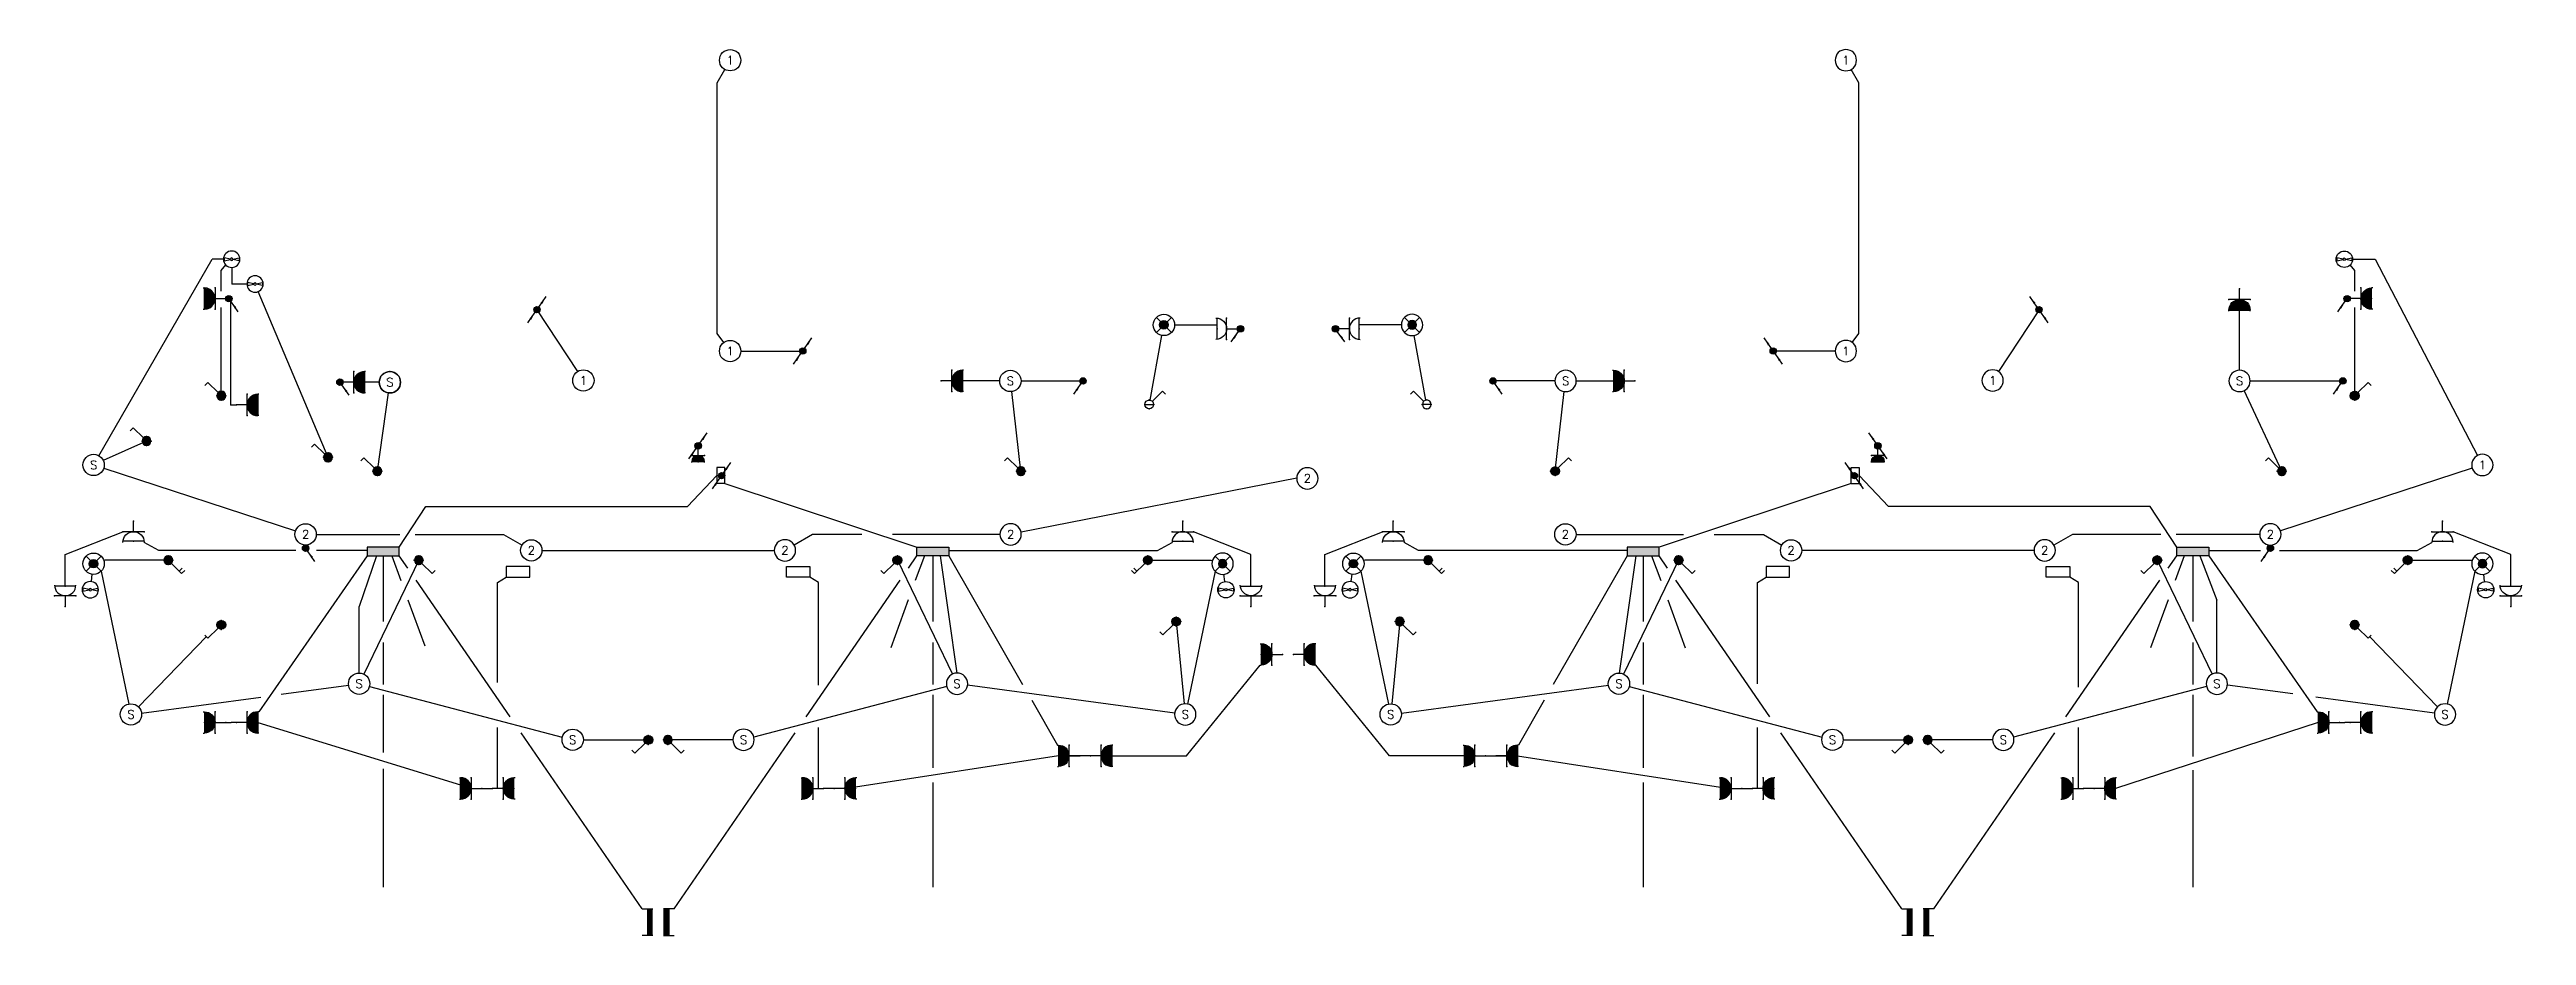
# Model space of a CAD drawing. Extents: x 4487541 to 4533941, y -129867 to -113266.
import ezdxf
from ezdxf.enums import TextEntityAlignment as Align

# ---------------------------------------------------------------- set-up
doc = ezdxf.new("R2010")
doc.units = 0
doc.header["$LTSCALE"] = 1000
doc.header["$MEASUREMENT"] = 0
for name, color, linetype in [('EQUIP-动力', 3, 'Continuous'), ('EQUIP-插座1', 7, 'Continuous'), ('EQUIP-插座2', 3, 'Continuous'), ('EQUIP-照明', 3, 'Continuous'), ('EQUIP-箱柜1', 7, 'Continuous'), ('EQUIP-箱柜2', 7, 'Continuous'), ('WIRE-照明', 7, 'Continuous')]:
    doc.layers.add(name, color=color, linetype=linetype)
doc.layers.get('0').off()
doc.styles.add('_TEL_ATTDEF', font='simplex.shx', dxfattribs={"width": 0.8, "height": 3, "bigfont": 'hztxt.shx'})
doc.styles.add('_TEL_DIM', font='SIMPLEX', dxfattribs={"width": 0.8, "height": 3.5, "bigfont": 'HZTXT'})
doc.styles.add('DIM_FONT', font='SIMPLEX', dxfattribs={"width": 0.7, "bigfont": 'GBCBIG'})
doc.styles.get("Standard").update_dxf_attribs({"font": 'gbenor.shx', "bigfont": 'gbcbig.shx'})

# ---------------------------------------------------------------- blocks, each defined once
blk = doc.blocks.new('$equip$00001838')
blk.add_circle((0, 0), 0.5)
at = {"color": 7, "style": '_TEL_DIM'}
blk.add_attdef('$TEXT$', text='', height=0.4, dxfattribs=at).set_placement((0, 0), align=Align.MIDDLE_CENTER)
at = {"color": 7, "style": '_TEL_DIM', "flags": 1}
blk.add_attdef('A', text='', height=0.00002, dxfattribs=at).set_placement((0, 0), align=Align.MIDDLE_CENTER)
blk = doc.blocks.new('$equip$00001238')
for p, q in [((0.5, 0.95), (-0.5, 0.95)), ((0.5, 0.5), (-0.5, 0.5)), ((0, 0.5), (0, 0))]:
    blk.add_line(p, q)
blk.add_arc((0, 1), 0.5, 180, 0)
for p in [(-0.5, 0.5), (0, 0.95), (0, 0), (0.5, 0.5)]:
    blk.add_point(p)
at = {"flags": 9}
blk.add_attdef('A', (0, 0), '', height=0.00002, dxfattribs=at)
blk = doc.blocks.new('$equip$00001149')
for p, q in [((-0.35, 0.35), (0.35, -0.35)), ((0.35, 0.35), (-0.35, -0.35))]:
    blk.add_line(p, q)
for radius in [0.5, 0.2]:
    blk.add_circle((0, 0), radius)
for points in [[(-0.17, 0.1), (0.17, 0.1), (-0.2, 0), (0.2, 0)], [(-0.17, -0.1), (0.17, -0.1), (-0.2, 0), (0.2, 0)], [(-0.1, 0.17), (0.1, 0.17), (-0.17, 0.1), (0.17, 0.1)], [(0, 0.2), (0, 0.2), (-0.1, 0.17), (0.1, 0.17)], [(-0.1, -0.17), (0.1, -0.17), (-0.17, -0.1), (0.17, -0.1)], [(0, -0.2), (0, -0.2), (-0.1, -0.17), (0.1, -0.17)]]:
    blk.add_solid(points)
at = {"flags": 9}
blk.add_attdef('A', (0, 0), '', height=0.00002, dxfattribs=at)
blk = doc.blocks.new('_LINKPT1')
blk.add_line((0, 0), (0, 0))
blk = doc.blocks.new('M_Z12BAD')
for p, q in [((-0.63, 0.13), (-0.1, 0.02)), ((-0.63, -0.13), (-0.63, 0.13)), ((0.63, 0.13), (0.1, 0.02)), ((0.63, -0.13), (0.63, 0.13)), ((-0.1, -0.02), (-0.63, -0.13)), ((0.1, -0.02), (0.63, -0.13))]:
    blk.add_line(p, q)
for radius in [0.688, 0.104]:
    blk.add_circle((0, 0), radius)
for p in [(-0.69, 0), (0, 0.69), (0.69, 0), (0, -0.69)]:
    blk.add_blockref('_LINKPT1', p)
at = {"style": 'DIM_FONT', "width": 0.8, "flags": 9}
blk.add_attdef('A', (0, 0), '', height=0.0000125, dxfattribs=at)
blk = doc.blocks.new('$equip$00001963')
for p, q in [((0.15, 0.36), (0.62, 0.83)), ((0.51, 0.72), (0.65, 0.58)), ((0.62, 0.83), (0.77, 0.69))]:
    blk.add_line(p, q)
blk.add_circle((0, 0.21), 0.208)
for p in [(-0.21, 0.21), (0, 0.42), (0, 0), (0.21, 0.21)]:
    blk.add_point(p)
for points in [[(-0.18, 0.31), (0.18, 0.31), (-0.21, 0.21), (0.21, 0.21)], [(-0.18, 0.1), (0.18, 0.1), (-0.21, 0.21), (0.21, 0.21)], [(-0.1, 0.39), (0.1, 0.39), (-0.18, 0.31), (0.18, 0.31)], [(-0.1, 0.03), (0.1, 0.03), (-0.18, 0.1), (0.18, 0.1)], [(0, 0.42), (0, 0.42), (-0.1, 0.39), (0.1, 0.39)], [(0, 0), (0, 0), (-0.1, 0.03), (0.1, 0.03)]]:
    blk.add_solid(points)
blk = doc.blocks.new('$equip$00001962')
for p, q in [((0.15, 0.36), (0.63, 0.83)), ((0.63, 0.83), (0.77, 0.69))]:
    blk.add_line(p, q)
blk.add_circle((0, 0.21), 0.208)
for p in [(-0.21, 0.21), (0, 0.42), (0, 0), (0.21, 0.21)]:
    blk.add_point(p)
for points in [[(-0.18, 0.31), (0.18, 0.31), (-0.21, 0.21), (0.21, 0.21)], [(-0.18, 0.1), (0.18, 0.1), (-0.21, 0.21), (0.21, 0.21)], [(-0.1, 0.39), (0.1, 0.39), (-0.18, 0.31), (0.18, 0.31)], [(-0.1, 0.03), (0.1, 0.03), (-0.18, 0.1), (0.18, 0.1)], [(0, 0.42), (0, 0.42), (-0.1, 0.39), (0.1, 0.39)], [(0, 0), (0, 0), (-0.1, 0.03), (0.1, 0.03)]]:
    blk.add_solid(points)
blk = doc.blocks.new('$equip$00001237')
for p, q in [((-0.5, 1.05), (-0.5, 1)), ((-0.5, 1), (0.5, 1)), ((0.5, 0.5), (-0.5, 0.5)), ((0, 0.5), (0, 0)), ((0.5, 1.05), (0.5, 1))]:
    blk.add_line(p, q)
blk.add_arc((0, 1), 0.5, 180, 0)
for p in [(-0.5, 0.5), (0, 1), (0, 0), (0.5, 0.5)]:
    blk.add_point(p)
for points in [[(0.43, 0.75), (-0.43, 0.75), (0.5, 1), (-0.5, 1)], [(0.25, 0.57), (-0.25, 0.57), (0.43, 0.75), (-0.43, 0.75)], [(0, 0.5), (0, 0.5), (0.25, 0.57), (-0.25, 0.57)]]:
    blk.add_solid(points)
at = {"flags": 9}
blk.add_attdef('A', (0, 0), '', height=0.00002, dxfattribs=at)
blk = doc.blocks.new('A$C71E732F8')
at = {"layer": 'WIRE-照明', "color": 3}
for p, q in [((0, 300), (150, 300)), ((0, 0), (0, 300)), ((0, 0), (150, 0)), ((150, 300), (150, 0))]:
    blk.add_line(p, q, dxfattribs=at)
blk = doc.blocks.new('A$C22867956')
at = {"layer": 'WIRE-照明'}
blk.add_hatch(color=4, dxfattribs=at).paths.add_polyline_path([(200, 500), (100, 500), (100, 0), (200, 0)])
at = {"layer": 'EQUIP-箱柜1', "color": 7}
for p, q in [((0, 500), (200, 500)), ((200, 0), (0, 0))]:
    blk.add_line(p, q, dxfattribs=at)
at = {"layer": 'WIRE-照明', "color": 4}
blk.add_line((100, 500), (100, 0), dxfattribs=at)
blk = doc.blocks.new('$equip$00001209')
for p, q in [((-0.21, 0.21), (0.21, 0.21)), ((0.15, 0.36), (0.62, 0.83)), ((0.62, 0.83), (0.77, 0.69))]:
    blk.add_line(p, q)
blk.add_circle((0, 0.21), 0.208)
at = {"layer": 'EQUIP-照明'}
for p in [(-0.21, 0.21), (0, 0.42), (0, 0), (0.21, 0.21)]:
    blk.add_point(p, dxfattribs=at)
at = {"layer": 'EQUIP-照明', "flags": 9}
blk.add_attdef('A', (0, 0), '', height=0.00002, dxfattribs=at)
blk = doc.blocks.new('$equip$00002837')
blk.add_lwpolyline([(0.5, 0, 1), (-0.5, 0, 1), (0.5, 0, -0.854586)], format="xyb")
blk.add_circle((0, 0), 0.5)
for p in [(-0.5, 0), (0, 0.5), (0.5, 0), (0, -0.5)]:
    blk.add_point(p)
at = {"color": 7, "style": '_TEL_DIM'}
blk.add_attdef('$TEXT$', text='', height=0.4, dxfattribs=at).set_placement((0, 0), align=Align.MIDDLE_CENTER)
at = {"color": 7, "style": '_TEL_DIM', "flags": 1}
for tag in ['A', 'REMARK']:
    blk.add_attdef(tag, text='', height=0.00002, dxfattribs=at).set_placement((0, 0), align=Align.MIDDLE_CENTER)
blk = doc.blocks.new('$TCHSYS$DOOR2D')
for p, q in [((0.45, 0.975), (0.5, 0.975)), ((0.45, 0), (0.45, 0.975)), ((0.5, 0), (0.5, 0.975)), ((0.5, 0), (0.45, 0))]:
    blk.add_line(p, q)
at = {"lineweight": 13}
blk.add_arc((0.475, 0), 0.975, 91.4693, 180, dxfattribs=at)
blk = doc.blocks.new('$TCHSYS$WIN2D')
for p, q in [((-0.5, 0.5), (0.5, 0.5)), ((0.5, 0.167), (-0.5, 0.167)), ((0.5, -0.167), (-0.5, -0.167)), ((-0.5, -0.5), (0.5, -0.5))]:
    blk.add_line(p, q)
blk = doc.blocks.new('$WINLIB2D$00000039')
at = {"color": 0}
for points in [[(-0.5, 0.5), (-0.5, -0.5)], [(0.5, 0.5), (-0.5, 0.5)], [(-0.5, 0.167), (0.5, 0.167)], [(-0.452, -0.167), (-0.5, 0.084)], [(-0.384, -0.167), (-0.448, 0.167)], [(-0.316, -0.167), (-0.38, 0.167)], [(-0.248, -0.167), (-0.312, 0.167)], [(-0.18, -0.167), (-0.244, 0.167)], [(-0.112, -0.167), (-0.176, 0.167)], [(-0.044, -0.167), (-0.108, 0.167)], [(0.024, -0.167), (-0.04, 0.167)], [(0.092, -0.167), (0.028, 0.167)], [(0.16, -0.167), (0.096, 0.167)], [(0.228, -0.167), (0.164, 0.167)], [(0.296, -0.167), (0.232, 0.167)], [(0.364, -0.167), (0.3, 0.167)], [(0.432, -0.167), (0.368, 0.167)], [(0.5, -0.167), (0.436, 0.167)], [(0.5, -0.5), (0.5, 0.5)], [(-0.5, -0.167), (0.5, -0.167)], [(0.5, -0.5), (-0.5, -0.5)]]:
    blk.add_lwpolyline(points, dxfattribs=at)
blk = doc.blocks.new('$DorLib2D$00000114')
at = {"color": 0}
blk.add_line((0.5, 0), (-0.207, 0.707), dxfattribs=at)
blk.add_arc((0.5, 0), 1, 135, 180, dxfattribs=at)
blk = doc.blocks.new('$DorLib2D$00000001')
for p, q in [((0.45, 0.975), (0.5, 0.975)), ((0.45, 0), (0.45, 0.975)), ((0.5, 0), (0.5, 0.975)), ((0.5, 0), (0.45, 0))]:
    blk.add_line(p, q)
at = {"lineweight": 13}
blk.add_arc((0.475, 0), 0.975, 91.4693, 180, dxfattribs=at)
blk = doc.blocks.new('$DORLIB2D$00000127')
at = {"color": 0}
for points in [[(-0.533, 0.795), (-0.533, 0.69)], [(-0.033, 0.795), (-0.533, 0.795)], [(-0.033, 0.69), (-0.533, 0.69)], [(0.5, 0.5), (-0.5, 0.5)], [(-0.033, 0.795), (-0.033, 0.69)], [(0.533, 0.795), (0.033, 0.795)], [(0.033, 0.795), (0.033, 0.69)], [(0.533, 0.69), (0.033, 0.69)], [(0.533, 0.795), (0.533, 0.69)]]:
    blk.add_lwpolyline(points, dxfattribs=at)
blk = doc.blocks.new('$DorLib2D$00000002')
for p, q in [((-0.5, 0), (-0.5, 0.4875)), ((-0.475, 0.4875), (-0.5, 0.4875)), ((-0.475, 0), (-0.475, 0.4875)), ((0.475, 0), (0.475, 0.4875)), ((0.475, 0.4875), (0.5, 0.4875)), ((0.5, 0), (0.5, 0.4875)), ((-0.5, 0), (-0.475, 0)), ((0.5, 0), (0.475, 0))]:
    blk.add_line(p, q)
at = {"lineweight": 13}
for centre, start, end in [((-0.4875, 0), 0, 88.53072), ((0.4875, 0), 91.46928, 180)]:
    blk.add_arc(centre, 0.4875, start, end, dxfattribs=at)

msp = doc.modelspace()

# ---------------------------------------------------------------- hatches: boundary and pattern name
at = {"layer": 'EQUIP-箱柜1'}
for points in [[(4494093, -122751), (4494093, -122591), (4493493, -122591), (4493493, -122751)], [(4503789, -122751), (4503789, -122591), (4504389, -122591), (4504389, -122751)], [(4517693, -122751), (4517693, -122591), (4517093, -122591), (4517093, -122751)], [(4527389, -122751), (4527389, -122591), (4527989, -122591), (4527989, -122751)]]:
    msp.add_hatch(color=7, dxfattribs=at).paths.add_polyline_path(points)
at = {"layer": 'EQUIP-箱柜2'}
h = msp.add_hatch(color=0, dxfattribs=at)
edge = h.paths.add_edge_path()
edge.add_arc((4490901, -117934), 60, 0, 360)
h = msp.add_hatch(color=0, dxfattribs=at)
edge = h.paths.add_edge_path()
edge.add_arc((4496672, -118141), 60, 0, 360)
h = msp.add_hatch(color=0, dxfattribs=at)
edge = h.paths.add_edge_path()
edge.add_arc((4524810, -118141), 60, 0, 360)
h = msp.add_hatch(color=0, dxfattribs=at)
edge = h.paths.add_edge_path()
edge.add_arc((4530581, -117934), 60, 0, 360)
h = msp.add_hatch(color=0, dxfattribs=at)
edge = h.paths.add_edge_path()
edge.add_arc((4509851, -118499), 60, 0, 360)
h = msp.add_hatch(color=0, dxfattribs=at)
edge = h.paths.add_edge_path()
edge.add_arc((4511631, -118499), 60, 0, 360)
h = msp.add_hatch(color=0, dxfattribs=at)
edge = h.paths.add_edge_path()
edge.add_arc((4501651, -118916), 60, 0, 360)
h = msp.add_hatch(color=0, dxfattribs=at)
edge = h.paths.add_edge_path()
edge.add_arc((4519831, -118916), 60, 0, 360)
h = msp.add_hatch(color=0, dxfattribs=at)
edge = h.paths.add_edge_path()
edge.add_arc((4492981, -119500), 60, 0, 360)
h = msp.add_hatch(color=0, dxfattribs=at)
edge = h.paths.add_edge_path()
edge.add_arc((4506901, -119476), 60, 0, 360)
h = msp.add_hatch(color=0, dxfattribs=at)
edge = h.paths.add_edge_path()
edge.add_arc((4514581, -119476), 60, 0, 360)
h = msp.add_hatch(color=0, dxfattribs=at)
edge = h.paths.add_edge_path()
edge.add_arc((4530501, -119476), 60, 0, 360)
h = msp.add_hatch(color=0, dxfattribs=at)
edge = h.paths.add_edge_path()
edge.add_arc((4499691, -120691), 60, 0, 360)
h = msp.add_hatch(color=0, dxfattribs=at)
edge = h.paths.add_edge_path()
edge.add_arc((4521791, -120691), 60, 0, 360)
h = msp.add_hatch(color=0, dxfattribs=at)
edge = h.paths.add_edge_path()
edge.add_arc((4500131, -121251), 60, 0, 360)
h = msp.add_hatch(color=0, dxfattribs=at)
edge = h.paths.add_edge_path()
edge.add_arc((4521351, -121251), 60, 0, 360)
h = msp.add_hatch(color=0, dxfattribs=at)
edge = h.paths.add_edge_path()
edge.add_arc((4492338, -122611), 60, 0, 360)
h = msp.add_hatch(color=0, dxfattribs=at)
edge = h.paths.add_edge_path()
edge.add_arc((4529144, -122611), 60, 0, 360)

# ---------------------------------------------------------------- linework, layer by layer
at = {"layer": 'EQUIP-插座1', "color": 3}
for p, q in [((4496098, -122951), (4496098, -123151)), ((4496538, -122951), (4496098, -122951)), ((4496538, -123151), (4496538, -122951)), ((4501344, -123151), (4501344, -122951)), ((4501344, -122951), (4501784, -122951)), ((4501784, -122951), (4501784, -123151)), ((4519698, -122951), (4519698, -123151)), ((4520138, -122951), (4519698, -122951)), ((4520138, -123151), (4520138, -122951)), ((4524944, -123151), (4524944, -122951)), ((4524944, -122951), (4525384, -122951)), ((4525384, -122951), (4525384, -123151)), ((4496098, -123151), (4496538, -123151)), ((4501784, -123151), (4501344, -123151)), ((4519698, -123151), (4520138, -123151)), ((4525384, -123151), (4524944, -123151))]:
    msp.add_line(p, q, dxfattribs=at)
at = {"layer": 'EQUIP-箱柜1', "color": 7}
for p, q in [((4493493, -122591), (4493493, -122751)), ((4494093, -122591), (4493493, -122591)), ((4493493, -122751), (4494093, -122751)), ((4494093, -122751), (4494093, -122591)), ((4503789, -122751), (4503789, -122591)), ((4503789, -122591), (4504389, -122591)), ((4504389, -122751), (4503789, -122751)), ((4504389, -122591), (4504389, -122751)), ((4517093, -122591), (4517093, -122751)), ((4517693, -122591), (4517093, -122591)), ((4517093, -122751), (4517693, -122751)), ((4517693, -122751), (4517693, -122591)), ((4527389, -122751), (4527389, -122591)), ((4527389, -122591), (4527989, -122591)), ((4527989, -122751), (4527389, -122751)), ((4527989, -122591), (4527989, -122751))]:
    msp.add_line(p, q, dxfattribs=at)
at = {"layer": 'EQUIP-箱柜2', "color": 0}
for p, q in [((4491073, -118179), (4490935, -117983)), ((4496500, -118387), (4496638, -118190)), ((4496707, -118092), (4496844, -117896)), ((4524775, -118092), (4524637, -117896)), ((4524982, -118387), (4524844, -118190)), ((4530409, -118179), (4530546, -117983)), ((4501685, -118867), (4501823, -118671)), ((4509679, -118744), (4509816, -118548)), ((4511803, -118744), (4511665, -118548)), ((4519796, -118867), (4519659, -118671)), ((4501479, -119162), (4501616, -118965)), ((4520003, -119162), (4519865, -118965)), ((4493153, -119745), (4493015, -119549)), ((4506729, -119722), (4506866, -119525)), ((4514753, -119722), (4514615, -119525)), ((4530329, -119722), (4530466, -119525)), ((4499725, -120642), (4499863, -120446)), ((4521757, -120642), (4521619, -120446)), ((4499518, -120937), (4499656, -120740)), ((4500165, -121202), (4500303, -121006)), ((4521316, -121202), (4521179, -121006)), ((4521964, -120937), (4521826, -120740)), ((4499959, -121497), (4500096, -121300)), ((4521523, -121497), (4521385, -121300)), ((4492510, -122857), (4492372, -122660)), ((4528972, -122857), (4529110, -122660))]:
    msp.add_line(p, q, dxfattribs=at)
for points in [[(4490935, -117983, 0, 40, 0), (4491024, -118109, 40, 40, 0)], [(4496638, -118190, 0, 40, 0), (4496549, -118317, 40, 40, 0)], [(4496844, -117896, 0, 40, 0), (4496756, -118022, 40, 40, 0)], [(4524637, -117896, 0, 40, 0), (4524726, -118022, 40, 40, 0)], [(4524844, -118190, 0, 40, 0), (4524933, -118317, 40, 40, 0)], [(4530546, -117983, 0, 40, 0), (4530458, -118109, 40, 40, 0)], [(4501823, -118671, 0, 40, 0), (4501734, -118797, 40, 40, 0)], [(4509816, -118548, 0, 40, 0), (4509728, -118675, 40, 40, 0)], [(4511665, -118548, 0, 40, 0), (4511754, -118675, 40, 40, 0)], [(4519659, -118671, 0, 40, 0), (4519747, -118797, 40, 40, 0)], [(4501616, -118965, 0, 40, 0), (4501528, -119092, 40, 40, 0)], [(4519865, -118965, 0, 40, 0), (4519954, -119092, 40, 40, 0)], [(4493015, -119549, 0, 40, 0), (4493104, -119675, 40, 40, 0)], [(4506866, -119525, 0, 40, 0), (4506778, -119652, 40, 40, 0)], [(4514615, -119525, 0, 40, 0), (4514704, -119652, 40, 40, 0)], [(4530466, -119525, 0, 40, 0), (4530378, -119652, 40, 40, 0)], [(4499863, -120446, 0, 40, 0), (4499774, -120572, 40, 40, 0)], [(4521619, -120446, 0, 40, 0), (4521708, -120572, 40, 40, 0)], [(4499656, -120740, 0, 40, 0), (4499567, -120867, 40, 40, 0)], [(4500303, -121006, 0, 40, 0), (4500214, -121132, 40, 40, 0)], [(4521179, -121006, 0, 40, 0), (4521267, -121132, 40, 40, 0)], [(4521826, -120740, 0, 40, 0), (4521915, -120867, 40, 40, 0)], [(4500096, -121300, 0, 40, 0), (4500008, -121427, 40, 40, 0)], [(4521385, -121300, 0, 40, 0), (4521474, -121427, 40, 40, 0)], [(4492372, -122660, 0, 40, 0), (4492461, -122787, 40, 40, 0)], [(4529110, -122660, 0, 40, 0), (4529021, -122787, 40, 40, 0)]]:
    msp.add_lwpolyline(points, format="xyseb", dxfattribs=at)
for centre in [(4490901, -117934), (4496672, -118141), (4524810, -118141), (4530581, -117934), (4509851, -118499), (4511631, -118499), (4501651, -118916), (4519831, -118916), (4492981, -119500), (4506901, -119476), (4514581, -119476), (4530501, -119476), (4499691, -120691), (4521791, -120691), (4500131, -121251), (4521351, -121251), (4492338, -122611), (4529144, -122611)]:
    msp.add_circle(centre, 60, dxfattribs=at)
at = {"layer": 'WIRE-照明', "color": 4}
for p, q in [((4500049, -113888), (4500191, -113640)), ((4521433, -113888), (4521291, -113640)), ((4500049, -118590), (4500049, -113888)), ((4521433, -118590), (4521433, -113888)), ((4488466, -120878), (4490588, -117196)), ((4490799, -117196), (4490588, -117196)), ((4490758, -117404), (4490841, -117302)), ((4490953, -117350), (4490953, -117660)), ((4530724, -117404), (4530641, -117302)), ((4530683, -117196), (4531106, -117196)), ((4531106, -117196), (4533023, -120874)), ((4490758, -117793), (4490758, -117404)), ((4491237, -117660), (4490953, -117660)), ((4492758, -120908), (4491450, -117802)), ((4530724, -117793), (4530724, -117404)), ((4490758, -119713), (4490758, -118098)), ((4490931, -117944), (4490931, -119929)), ((4496672, -118141), (4497431, -119301)), ((4524810, -118141), (4524050, -119301)), ((4528566, -119276), (4528566, -118151)), ((4530724, -119713), (4530724, -118098)), ((4500172, -118756), (4500049, -118590)), ((4508156, -119836), (4508380, -118623)), ((4508616, -118426), (4509411, -118426)), ((4512866, -118426), (4512071, -118426)), ((4513326, -119836), (4513102, -118623)), ((4521310, -118756), (4521433, -118590)), ((4500491, -118916), (4501591, -118916)), ((4520991, -118916), (4519891, -118916)), ((4493716, -119501), (4493441, -119501)), ((4493683, -121168), (4493888, -119699)), ((4505341, -119476), (4504641, -119476)), ((4505737, -121168), (4505565, -119675)), ((4505741, -119476), (4506841, -119476)), ((4515741, -119476), (4514641, -119476)), ((4515745, -121168), (4515917, -119675)), ((4516141, -119476), (4516841, -119476)), ((4529358, -121168), (4528651, -119657)), ((4528766, -119476), (4530441, -119476)), ((4491041, -119929), (4490931, -119929)), ((4489358, -120603), (4488548, -120969)), ((4488556, -121113), (4492149, -122286)), ((4499489, -121829), (4500041, -121251)), ((4500191, -121401), (4503789, -122591)), ((4510905, -121301), (4505740, -122310)), ((4521291, -121401), (4517693, -122591)), ((4521993, -121829), (4521441, -121251)), ((4532926, -121113), (4529333, -122286)), ((4494093, -122591), (4494589, -121829)), ((4494589, -121829), (4499489, -121829)), ((4526893, -121829), (4521993, -121829)), ((4527389, -122591), (4526893, -121829)), ((4487834, -122726), (4488914, -122301)), ((4492538, -122351), (4494106, -122351)), ((4494390, -122351), (4496047, -122351)), ((4496047, -122351), (4496393, -122551)), ((4501832, -122351), (4501489, -122551)), ((4502758, -122351), (4501832, -122351)), ((4505344, -122351), (4503329, -122351)), ((4510047, -122726), (4508968, -122301)), ((4511434, -122726), (4512514, -122301)), ((4516138, -122351), (4518152, -122351)), ((4518723, -122351), (4519650, -122351)), ((4519650, -122351), (4519993, -122551)), ((4525435, -122351), (4525089, -122551)), ((4527092, -122351), (4525435, -122351)), ((4528944, -122351), (4527376, -122351)), ((4533647, -122726), (4532568, -122301)), ((4487834, -123321), (4487834, -122726)), ((4488580, -122835), (4488557, -122842)), ((4489766, -122835), (4488580, -122835)), ((4489586, -122655), (4489314, -122501)), ((4492153, -122655), (4489586, -122655)), ((4493493, -122751), (4491461, -125676)), ((4493493, -122655), (4492545, -122655)), ((4493663, -122751), (4493341, -123702)), ((4494458, -122835), (4493428, -124971)), ((4493793, -122751), (4493793, -123981)), ((4493952, -122751), (4494123, -123217)), ((4494253, -122984), (4494093, -122751)), ((4496766, -122651), (4501116, -122651)), ((4503424, -122835), (4504454, -124971)), ((4503629, -122984), (4503789, -122751)), ((4503930, -122751), (4503759, -123217)), ((4504089, -122751), (4504089, -123981)), ((4504228, -122751), (4504540, -124951)), ((4504389, -122655), (4508296, -122655)), ((4504389, -122751), (4505770, -125165)), ((4508116, -122835), (4509302, -122835)), ((4508296, -122655), (4508568, -122501)), ((4509302, -122835), (4509325, -122842)), ((4510047, -123321), (4510047, -122726)), ((4511434, -123321), (4511434, -122726)), ((4512180, -122835), (4512157, -122842)), ((4513366, -122835), (4512180, -122835)), ((4513186, -122655), (4512914, -122501)), ((4517093, -122655), (4513186, -122655)), ((4517093, -122751), (4515711, -125165)), ((4517254, -122751), (4516942, -124951)), ((4518058, -122835), (4517028, -124971)), ((4517393, -122751), (4517393, -123981)), ((4517552, -122751), (4517723, -123217)), ((4517853, -122984), (4517693, -122751)), ((4524716, -122651), (4520366, -122651)), ((4527024, -122835), (4528054, -124971)), ((4527229, -122984), (4527389, -122751)), ((4527530, -122751), (4527359, -123217)), ((4527689, -122751), (4527689, -123981)), ((4527821, -122751), (4528141, -123587)), ((4527989, -122655), (4528961, -122655)), ((4527989, -122751), (4530021, -125676)), ((4529313, -122655), (4531896, -122655)), ((4531716, -122835), (4532902, -122835)), ((4531896, -122655), (4532168, -122501)), ((4532902, -122835), (4532925, -122842)), ((4533647, -123321), (4533647, -122726)), ((4488325, -123236), (4488342, -123100)), ((4488507, -123043), (4489025, -125530)), ((4496167, -125769), (4494409, -123211)), ((4495934, -123256), (4496098, -123151)), ((4495934, -125127), (4495934, -123256)), ((4501714, -125769), (4503473, -123211)), ((4501948, -123256), (4501784, -123151)), ((4501948, -125175), (4501948, -123256)), ((4509375, -123043), (4508857, -125530)), ((4509556, -123236), (4509540, -123100)), ((4511925, -123236), (4511942, -123100)), ((4512107, -123043), (4512625, -125530)), ((4519767, -125769), (4518009, -123211)), ((4519534, -123256), (4519698, -123151)), ((4519534, -125151), (4519534, -123256)), ((4525314, -125769), (4527073, -123211)), ((4525548, -123256), (4525384, -123151)), ((4525548, -125217), (4525548, -123256)), ((4532975, -123043), (4532457, -125530)), ((4533156, -123236), (4533140, -123100)), ((4493341, -124951), (4493341, -123702)), ((4494255, -123577), (4494571, -124438)), ((4503627, -123577), (4503298, -124476)), ((4517855, -123577), (4518184, -124476)), ((4527227, -123577), (4526898, -124476)), ((4528141, -124951), (4528141, -123587)), ((4490479, -124268), (4489205, -125583)), ((4508647, -123985), (4508797, -125527)), ((4512835, -123985), (4512685, -125527)), ((4531003, -124268), (4532277, -125583)), ((4493793, -124375), (4493793, -125166)), ((4504089, -124375), (4504089, -125166)), ((4508842, -126501), (4510221, -124801)), ((4512640, -126501), (4511261, -124801)), ((4517393, -124375), (4517393, -125166)), ((4527689, -124375), (4527689, -125166)), ((4491877, -125348), (4493143, -125178)), ((4493534, -125202), (4497147, -126150)), ((4504347, -125202), (4500734, -126150)), ((4508618, -125700), (4504739, -125178)), ((4512864, -125700), (4516743, -125178)), ((4517134, -125202), (4520747, -126150)), ((4527947, -125202), (4524334, -126150)), ((4529562, -125342), (4528339, -125178)), ((4489264, -125700), (4491501, -125399)), ((4493793, -125357), (4493793, -125823)), ((4504089, -125357), (4504089, -125823)), ((4505940, -125461), (4506421, -126301)), ((4515542, -125461), (4515061, -126301)), ((4517393, -125357), (4517393, -125823)), ((4527689, -125357), (4527689, -125823)), ((4532218, -125700), (4529998, -125401)), ((4490841, -125876), (4490941, -125876)), ((4491041, -125876), (4490941, -125876)), ((4491441, -125876), (4495241, -127042)), ((4493793, -125823), (4493793, -126438)), ((4495934, -127111), (4495934, -125971)), ((4498641, -129367), (4496376, -126072)), ((4497541, -126201), (4498841, -126201)), ((4500341, -126201), (4499041, -126201)), ((4499241, -129367), (4501506, -126072)), ((4501948, -127111), (4501948, -125971)), ((4504089, -125823), (4504089, -126727)), ((4517393, -125823), (4517393, -126727)), ((4519534, -127111), (4519534, -125971)), ((4522241, -129367), (4519976, -126072)), ((4521141, -126201), (4522441, -126201)), ((4523941, -126201), (4522641, -126201)), ((4522841, -129367), (4525106, -126072)), ((4525548, -127111), (4525548, -125971)), ((4530041, -125876), (4526241, -127111)), ((4527689, -125823), (4527689, -126514)), ((4530441, -125876), (4530541, -125876)), ((4530641, -125876), (4530541, -125876)), ((4506441, -126501), (4502641, -127086)), ((4507041, -126501), (4506641, -126501)), ((4507441, -126501), (4508842, -126501)), ((4514041, -126501), (4512640, -126501)), ((4514441, -126501), (4514841, -126501)), ((4515041, -126501), (4518841, -127086)), ((4493793, -126745), (4493793, -128962)), ((4495641, -127111), (4495841, -127111)), ((4502241, -127111), (4502041, -127111)), ((4504089, -127000), (4504089, -128962)), ((4517393, -127000), (4517393, -128962)), ((4519241, -127111), (4519441, -127111)), ((4525841, -127111), (4525641, -127111)), ((4527689, -126767), (4527689, -128962))]:
    msp.add_line(p, q, dxfattribs=at)

# ---------------------------------------------------------------- block references
at = {"color": 7, "zscale": 200}
for name, p, xscale, yscale in [('$TCHSYS$WIN2D', (4502791, -116701), 900.0016447499947, 200), ('$DORLIB2D$00000127', (4497778, -118101), 1100, 200), ('$TCHSYS$DOOR2D', (4495091, -122651), 900, -900), ('$TCHSYS$DOOR2D', (4502791, -122651), -900, -900)]:
    msp.add_blockref(name, p, dxfattribs=dict(at, xscale=xscale, yscale=yscale))
at = {"color": 7}
for name, p, xscale, yscale, zscale, rotation in [('$TCHSYS$WIN2D', (4518691, -116701), 900.0016447499947, -200, 200, 180), ('$DORLIB2D$00000127', (4523703, -118101), 1100, -200, 200, 180), ('$DorLib2D$00000001', (4498891, -119101), 1100, 1100, 200, 269.9999999999353), ('$DorLib2D$00000001', (4522591, -119101), 1100, -1100, 200, 270.0000000000324), ('$WINLIB2D$00000039', (4500981, -119701), -820, 100, 100, 179.9999999998641), ('$WINLIB2D$00000039', (4520501, -119701), -820, -100, 100, 1.358436763384066e-10), ('$DorLib2D$00000002', (4490241, -120101), 1200, -1200, 200, 359.9999999998261), ('$WINLIB2D$00000039', (4498891, -120151), -620, 200, 200, 269.9999999999407), ('$TCHSYS$DOOR2D', (4507541, -120101), 800, 800, 200, 180.0000000001739), ('$TCHSYS$DOOR2D', (4513941, -120101), 800, -800, 200, 359.9999999998261), ('$WINLIB2D$00000039', (4522591, -120151), -620, -200, 200, 270.0000000000593), ('$DorLib2D$00000002', (4531241, -120101), 1200, 1200, 200, 180.0000000001739), ('$DorLib2D$00000001', (4494291, -121301), 800, 800, 100, 359.9999999269913), ('$DorLib2D$00000001', (4498191, -121251), 1100, 1100, 200, 2.596227830022409e-07), ('$DorLib2D$00000001', (4506341, -121301), -800, -800, 100, 179.9999998146187), ('$DorLib2D$00000001', (4515141, -121301), -800, 800, 100, 1.853813201766156e-07), ('$DorLib2D$00000001', (4523291, -121251), 1100, -1100, 200, 179.9999997403772), ('$DorLib2D$00000001', (4529941, -121301), -800, -800, 100, 180.0000000730057), ('$TCHSYS$DOOR2D', (4489541, -121251), 900, -900, 200, 269.9999999992417), ('$DorLib2D$00000001', (4508341, -121251), 1100, 1100, 200, 270.0000000005336), ('$DorLib2D$00000001', (4531941, -121251), 1100, 1100, 200, 270.0000000007302), ('$DorLib2D$00000002', (4492141, -121251), 1200, -1200, 200, 359.9999999269904), ('$TCHSYS$WIN2D', (4495491, -121301), 1200, -100, 100, 359.9999999269909), ('$DorLib2D$00000114', (4499591, -121501), 800, -800, 100, 9.433436493275804e-10), ('$DorLib2D$00000001', (4503541, -121251), -800, 800, 200, 179.9999998146172), ('$DorLib2D$00000001', (4517941, -121251), -800, -800, 200, 1.853827849978516e-07), ('$DorLib2D$00000114', (4521891, -121501), 800, 800, 100, 179.9999999990567), ('$TCHSYS$WIN2D', (4525991, -121301), 1200, 100, 100, 180.0000000730019), ('$TCHSYS$DOOR2D', (4489491, -123201), 800, -800, 100, 269.9999999992112), ('$TCHSYS$DOOR2D', (4508391, -123201), 800, 800, 100, 270.0000000007888), ('$TCHSYS$DOOR2D', (4513091, -123201), 800, -800, 100, 269.9999999992112), ('$TCHSYS$DOOR2D', (4518691, -122651), -900, 900, 200, 180), ('$TCHSYS$DOOR2D', (4526391, -122651), 900, 900, 200, 180), ('$TCHSYS$DOOR2D', (4531991, -123201), 800, 800, 100, 270.0000000007888), ('$TCHSYS$WIN2D', (4492916, -127716), -2449.984826039261, 330, 330, 8.981904925499342e-11), ('$TCHSYS$WIN2D', (4504966, -127716), -2449.984826057713, -330, 330, 180.0000000000155), ('$TCHSYS$WIN2D', (4516516, -127716), -2449.984826057713, 330, 330, 359.9999999999844), ('$TCHSYS$WIN2D', (4520666, -127716), -2050, 330, 330, 359.9999999999844), ('$TCHSYS$WIN2D', (4524416, -127716), -2050, -330, 330, 179.9999999999102), ('$TCHSYS$WIN2D', (4528566, -127716), -2449.984826039261, -330, 330, 179.9999999999102), ('$TCHSYS$WIN2D', (4488791, -128116), -2500, 330, 330, 359.9999999996754), ('$TCHSYS$DOOR2D', (4494591, -127716), -900, -900, 330, 8.981904925499342e-11), ('$TCHSYS$DOOR2D', (4503291, -127716), -900, 900, 330, 180.0000000000155), ('$TCHSYS$DOOR2D', (4518191, -127716), -900, -900, 330, 359.9999999999844), ('$TCHSYS$DOOR2D', (4526891, -127716), -900, 900, 330, 179.9999999999102), ('$TCHSYS$WIN2D', (4532691, -128116), -2500, -330, 330, 180.0000000003246)]:
    msp.add_blockref(name, p, dxfattribs=dict(at, xscale=xscale, yscale=yscale, zscale=zscale, rotation=rotation))
at = {"layer": 'EQUIP-动力', "color": 4}
for name, p, xscale, yscale, zscale, rotation in [('$equip$00001237', (4490841, -117934), 400, 400, 400, 89.99999999999997), ('$equip$00001237', (4528566, -117751), -400, 400, 400, 180), ('$equip$00001237', (4530641, -117934), -400, 400, 400, 270.0000000000001), ('$equip$00001238', (4509791, -118499), -400, 400, 400, 90), ('$equip$00001238', (4511691, -118499), 400, 400, 400, 270), ('$equip$00001237', (4493041, -119501), 400, 400, 400, 270), ('$equip$00001237', (4504241, -119476), 400, 400, 400, 270), ('$equip$00001237', (4517241, -119476), -400, 400, 400, 90), ('$equip$00001237', (4491041, -119926), 400, 400, 400, 270), ('$equip$00001237', (4499691, -120751), 240, 240, 240, 180), ('$equip$00001237', (4521791, -120751), -240, 240, 240, 180), ('$equip$00001238', (4489114, -122101), -400, 400, 400, 180), ('$equip$00001238', (4508768, -122101), 400, 400, 400, 180), ('$equip$00001238', (4512714, -122101), -400, 400, 400, 180), ('$equip$00001238', (4532368, -122101), 400, 400, 400, 180), ('$equip$00001237', (4510641, -124601), -400, 400, 400, 90), ('$equip$00001237', (4510841, -124601), 400, 400, 400, 270), ('$equip$00001237', (4490841, -125876), -400, 400, 400, 90), ('$equip$00001237', (4491041, -125876), 400, 400, 400, 270), ('$equip$00001237', (4530441, -125876), -400, 400, 400, 90), ('$equip$00001237', (4530641, -125876), 400, 400, 400, 270), ('$equip$00001237', (4506841, -126501), -400, 400, 400, 90), ('$equip$00001237', (4507041, -126501), 400, 400, 400, 270), ('$equip$00001237', (4514441, -126501), -400, 400, 400, 90), ('$equip$00001237', (4514641, -126501), 400, 400, 400, 270), ('$equip$00001237', (4495641, -127111), 400, 400, 400, 90.00000000000001), ('$equip$00001237', (4495841, -127111), -400, 400, 400, 270), ('$equip$00001237', (4502041, -127111), 400, 400, 400, 90.00000000000001), ('$equip$00001237', (4502241, -127111), -400, 400, 400, 270), ('$equip$00001237', (4519241, -127111), 400, 400, 400, 90.00000000000001), ('$equip$00001237', (4519441, -127111), -400, 400, 400, 270), ('$equip$00001237', (4525641, -127111), 400, 400, 400, 90.00000000000001), ('$equip$00001237', (4525841, -127111), -400, 400, 400, 270)]:
    msp.add_blockref(name, p, dxfattribs=dict(at, xscale=xscale, yscale=yscale, zscale=zscale, rotation=rotation))
at = {"layer": 'EQUIP-动力', "color": 4, "yscale": 400, "zscale": 400}
for p, xscale in [((4487834, -123701), 400), ((4510047, -123701), -400), ((4511434, -123701), 400), ((4533647, -123701), -400)]:
    msp.add_blockref('$equip$00001238', p, dxfattribs=dict(at, xscale=xscale))
at = {"layer": 'EQUIP-插座2', "color": 4, "yscale": 224, "zscale": 224, "rotation": 180}
for p, xscale in [((4490953, -117196), -224), ((4530529, -117196), 224), ((4491391, -117660), -224), ((4488304, -123389), -224), ((4509578, -123389), 224), ((4511904, -123389), -224), ((4533178, -123389), 224)]:
    msp.add_blockref('M_Z12BAD', p, dxfattribs=dict(at, xscale=xscale))
at = {"layer": 'EQUIP-照明', "color": 4}
ref = msp.add_blockref('$equip$00001838', (4500291, -113466), dxfattribs=dict(at, xscale=400, yscale=400, zscale=400))
ref.add_attrib('$TEXT$', '1', dxfattribs={"layer": '0', "color": 7, "height": 160, "style": '_TEL_ATTDEF'}).set_placement((4500291, -113466), align=Align.MIDDLE_CENTER)
ref = msp.add_blockref('$equip$00001838', (4521191, -113466), dxfattribs=dict(at, xscale=-400, yscale=400, zscale=400))
ref.add_attrib('$TEXT$', '1', dxfattribs={"layer": '0', "color": 7, "height": 160, "style": '_TEL_ATTDEF'}).set_placement((4521191, -113466), align=Align.MIDDLE_CENTER)
at = {"layer": 'EQUIP-照明', "color": 4, "yscale": 400, "zscale": 400}
for name, p, xscale in [('$equip$00001149', (4508416, -118426), 400), ('$equip$00001149', (4513066, -118426), -400), ('$equip$00001962', (4490758, -119838), -400), ('$equip$00001962', (4490758, -119838), -400), ('$equip$00001209', (4508141, -120001), 400), ('$equip$00001209', (4513341, -120001), -400), ('$equip$00001962', (4530724, -119838), 400), ('$equip$00001962', (4489358, -120686), -400), ('$equip$00001962', (4492758, -120991), -400), ('$equip$00001962', (4493683, -121251), -400), ('$equip$00001962', (4505737, -121251), -400), ('$equip$00001962', (4515745, -121251), 400), ('$equip$00001962', (4529358, -121251), -400), ('$equip$00001149', (4488366, -122901), 400), ('$equip$00001149', (4509516, -122901), -400), ('$equip$00001149', (4511966, -122901), 400), ('$equip$00001149', (4533116, -122901), -400)]:
    msp.add_blockref(name, p, dxfattribs=dict(at, xscale=xscale))
at = {"layer": 'EQUIP-照明', "color": 4}
ref = msp.add_blockref('$equip$00001838', (4500291, -118916), dxfattribs=dict(at, xscale=400, yscale=400, zscale=400))
ref.add_attrib('$TEXT$', '1', dxfattribs={"layer": '0', "color": 7, "height": 160, "style": '_TEL_ATTDEF'}).set_placement((4500291, -118916), align=Align.MIDDLE_CENTER)
ref = msp.add_blockref('$equip$00001838', (4521191, -118916), dxfattribs=dict(at, xscale=-400, yscale=400, zscale=400))
ref.add_attrib('$TEXT$', '1', dxfattribs={"layer": '0', "color": 7, "height": 160, "style": '_TEL_ATTDEF'}).set_placement((4521191, -118916), align=Align.MIDDLE_CENTER)
ref = msp.add_blockref('$equip$00002837', (4493916, -119501), dxfattribs=dict(at, xscale=-400, yscale=400, zscale=400))
ref.add_attrib('$TEXT$', 'S', dxfattribs={"layer": '0', "color": 7, "height": 160, "style": '_TEL_ATTDEF'}).set_placement((4493916, -119501), align=Align.MIDDLE_CENTER)
ref = msp.add_blockref('$equip$00001838', (4497541, -119468), dxfattribs=dict(at, xscale=400, yscale=400, zscale=400))
ref.add_attrib('$TEXT$', '1', dxfattribs={"layer": '0', "color": 7, "height": 160, "style": '_TEL_ATTDEF'}).set_placement((4497541, -119468), align=Align.MIDDLE_CENTER)
ref = msp.add_blockref('$equip$00001838', (4505541, -119476), dxfattribs=dict(at, xscale=400, yscale=400, zscale=400))
ref.add_attrib('$TEXT$', 'S', dxfattribs={"layer": '0', "color": 7, "height": 160, "style": '_TEL_ATTDEF'}).set_placement((4505541, -119476), align=Align.MIDDLE_CENTER)
ref = msp.add_blockref('$equip$00001838', (4515941, -119476), dxfattribs=dict(at, xscale=-400, yscale=400, zscale=400))
ref.add_attrib('$TEXT$', 'S', dxfattribs={"layer": '0', "color": 7, "height": 160, "style": '_TEL_ATTDEF'}).set_placement((4515941, -119476), align=Align.MIDDLE_CENTER)
ref = msp.add_blockref('$equip$00001838', (4523941, -119468), dxfattribs=dict(at, xscale=-400, yscale=400, zscale=400))
ref.add_attrib('$TEXT$', '1', dxfattribs={"layer": '0', "color": 7, "height": 160, "style": '_TEL_ATTDEF'}).set_placement((4523941, -119468), align=Align.MIDDLE_CENTER)
ref = msp.add_blockref('$equip$00001838', (4528566, -119476), dxfattribs=dict(at, xscale=-400, yscale=400, zscale=400))
ref.add_attrib('$TEXT$', 'S', dxfattribs={"layer": '0', "color": 7, "height": 160, "style": '_TEL_ATTDEF'}).set_placement((4528566, -119476), align=Align.MIDDLE_CENTER)
ref = msp.add_blockref('$equip$00001838', (4488366, -121051), dxfattribs=dict(at, xscale=400, yscale=400, zscale=400))
ref.add_attrib('$TEXT$', 'S', dxfattribs={"layer": '0', "color": 7, "height": 160, "style": '_TEL_ATTDEF'}).set_placement((4488366, -121051), align=Align.MIDDLE_CENTER)
ref = msp.add_blockref('$equip$00001838', (4511105, -121302), dxfattribs=dict(at, xscale=-400, yscale=400, zscale=400))
ref.add_attrib('$TEXT$', '2', dxfattribs={"layer": '0', "color": 7, "height": 160, "style": '_TEL_ATTDEF'}).set_placement((4511105, -121302), align=Align.MIDDLE_CENTER)
ref = msp.add_blockref('$equip$00001838', (4533116, -121051), dxfattribs=dict(at, xscale=-400, yscale=400, zscale=400))
ref.add_attrib('$TEXT$', '1', dxfattribs={"layer": '0', "color": 7, "height": 160, "style": '_TEL_ATTDEF'}).set_placement((4533116, -121051), align=Align.MIDDLE_CENTER)
ref = msp.add_blockref('$equip$00001838', (4492338, -122351), dxfattribs=dict(at, xscale=400, yscale=400, zscale=400))
ref.add_attrib('$TEXT$', '2', dxfattribs={"layer": '0', "color": 7, "height": 160, "style": '_TEL_ATTDEF'}).set_placement((4492338, -122351), align=Align.MIDDLE_CENTER)
ref = msp.add_blockref('$equip$00001838', (4496566, -122651), dxfattribs=dict(at, xscale=400, yscale=400, zscale=400))
ref.add_attrib('$TEXT$', '2', dxfattribs={"layer": '0', "color": 7, "height": 160, "style": '_TEL_ATTDEF'}).set_placement((4496566, -122651), align=Align.MIDDLE_CENTER)
ref = msp.add_blockref('$equip$00001838', (4501316, -122651), dxfattribs=dict(at, xscale=-400, yscale=400, zscale=400))
ref.add_attrib('$TEXT$', '2', dxfattribs={"layer": '0', "color": 7, "height": 160, "style": '_TEL_ATTDEF'}).set_placement((4501316, -122651), align=Align.MIDDLE_CENTER)
ref = msp.add_blockref('$equip$00001838', (4505544, -122351), dxfattribs=dict(at, xscale=-400, yscale=400, zscale=400))
ref.add_attrib('$TEXT$', '2', dxfattribs={"layer": '0', "color": 7, "height": 160, "style": '_TEL_ATTDEF'}).set_placement((4505544, -122351), align=Align.MIDDLE_CENTER)
ref = msp.add_blockref('$equip$00001838', (4515938, -122351), dxfattribs=dict(at, xscale=400, yscale=400, zscale=400))
ref.add_attrib('$TEXT$', '2', dxfattribs={"layer": '0', "color": 7, "height": 160, "style": '_TEL_ATTDEF'}).set_placement((4515938, -122351), align=Align.MIDDLE_CENTER)
ref = msp.add_blockref('$equip$00001838', (4520166, -122651), dxfattribs=dict(at, xscale=400, yscale=400, zscale=400))
ref.add_attrib('$TEXT$', '2', dxfattribs={"layer": '0', "color": 7, "height": 160, "style": '_TEL_ATTDEF'}).set_placement((4520166, -122651), align=Align.MIDDLE_CENTER)
ref = msp.add_blockref('$equip$00001838', (4524916, -122651), dxfattribs=dict(at, xscale=-400, yscale=400, zscale=400))
ref.add_attrib('$TEXT$', '2', dxfattribs={"layer": '0', "color": 7, "height": 160, "style": '_TEL_ATTDEF'}).set_placement((4524916, -122651), align=Align.MIDDLE_CENTER)
ref = msp.add_blockref('$equip$00001838', (4529144, -122351), dxfattribs=dict(at, xscale=-400, yscale=400, zscale=400))
ref.add_attrib('$TEXT$', '2', dxfattribs={"layer": '0', "color": 7, "height": 160, "style": '_TEL_ATTDEF'}).set_placement((4529144, -122351), align=Align.MIDDLE_CENTER)
at = {"layer": 'EQUIP-照明', "color": 4, "yscale": 400, "zscale": 400, "rotation": 180}
for name, p, xscale in [('$equip$00001963', (4489766, -122751), -400), ('$equip$00001962', (4494458, -122751), -400), ('$equip$00001962', (4503424, -122751), 400), ('$equip$00001963', (4508116, -122751), 400), ('$equip$00001963', (4513366, -122751), -400), ('$equip$00001962', (4518058, -122751), -400), ('$equip$00001962', (4527024, -122751), 400), ('$equip$00001963', (4531716, -122751), 400), ('$equip$00001962', (4490758, -123963), 400), ('$equip$00001962', (4508647, -123901), 400), ('$equip$00001962', (4512835, -123901), -400), ('$equip$00001962', (4530724, -123963), -400), ('$equip$00001962', (4498758, -126118), 400), ('$equip$00001962', (4499124, -126118), -400), ('$equip$00001962', (4522358, -126118), 400), ('$equip$00001962', (4522724, -126118), -400)]:
    msp.add_blockref(name, p, dxfattribs=dict(at, xscale=xscale))
at = {"layer": 'EQUIP-照明', "color": 4}
ref = msp.add_blockref('$equip$00001838', (4493341, -125151), dxfattribs=dict(at, xscale=400, yscale=400, zscale=400))
ref.add_attrib('$TEXT$', 'S', dxfattribs={"layer": '0', "color": 7, "height": 160, "style": '_TEL_ATTDEF'}).set_placement((4493341, -125151), align=Align.MIDDLE_CENTER)
ref = msp.add_blockref('$equip$00001838', (4504541, -125151), dxfattribs=dict(at, xscale=-400, yscale=400, zscale=400))
ref.add_attrib('$TEXT$', 'S', dxfattribs={"layer": '0', "color": 7, "height": 160, "style": '_TEL_ATTDEF'}).set_placement((4504541, -125151), align=Align.MIDDLE_CENTER)
ref = msp.add_blockref('$equip$00001838', (4516941, -125151), dxfattribs=dict(at, xscale=400, yscale=400, zscale=400))
ref.add_attrib('$TEXT$', 'S', dxfattribs={"layer": '0', "color": 7, "height": 160, "style": '_TEL_ATTDEF'}).set_placement((4516941, -125151), align=Align.MIDDLE_CENTER)
ref = msp.add_blockref('$equip$00001838', (4528141, -125151), dxfattribs=dict(at, xscale=-400, yscale=400, zscale=400))
ref.add_attrib('$TEXT$', 'S', dxfattribs={"layer": '0', "color": 7, "height": 160, "style": '_TEL_ATTDEF'}).set_placement((4528141, -125151), align=Align.MIDDLE_CENTER)
ref = msp.add_blockref('$equip$00001838', (4489066, -125726), dxfattribs=dict(at, xscale=400, yscale=400, zscale=400))
ref.add_attrib('$TEXT$', 'S', dxfattribs={"layer": '0', "color": 7, "height": 160, "style": '_TEL_ATTDEF'}).set_placement((4489066, -125726), align=Align.MIDDLE_CENTER)
ref = msp.add_blockref('$equip$00001838', (4508816, -125726), dxfattribs=dict(at, xscale=-400, yscale=400, zscale=400))
ref.add_attrib('$TEXT$', 'S', dxfattribs={"layer": '0', "color": 7, "height": 160, "style": '_TEL_ATTDEF'}).set_placement((4508816, -125726), align=Align.MIDDLE_CENTER)
ref = msp.add_blockref('$equip$00001838', (4512666, -125726), dxfattribs=dict(at, xscale=400, yscale=400, zscale=400))
ref.add_attrib('$TEXT$', 'S', dxfattribs={"layer": '0', "color": 7, "height": 160, "style": '_TEL_ATTDEF'}).set_placement((4512666, -125726), align=Align.MIDDLE_CENTER)
ref = msp.add_blockref('$equip$00001838', (4532416, -125726), dxfattribs=dict(at, xscale=-400, yscale=400, zscale=400))
ref.add_attrib('$TEXT$', 'S', dxfattribs={"layer": '0', "color": 7, "height": 160, "style": '_TEL_ATTDEF'}).set_placement((4532416, -125726), align=Align.MIDDLE_CENTER)
ref = msp.add_blockref('$equip$00001838', (4497341, -126201), dxfattribs=dict(at, xscale=400, yscale=400, zscale=400))
ref.add_attrib('$TEXT$', 'S', dxfattribs={"layer": '0', "color": 7, "height": 160, "style": '_TEL_ATTDEF'}).set_placement((4497341, -126201), align=Align.MIDDLE_CENTER)
ref = msp.add_blockref('$equip$00001838', (4500541, -126201), dxfattribs=dict(at, xscale=-400, yscale=400, zscale=400))
ref.add_attrib('$TEXT$', 'S', dxfattribs={"layer": '0', "color": 7, "height": 160, "style": '_TEL_ATTDEF'}).set_placement((4500541, -126201), align=Align.MIDDLE_CENTER)
ref = msp.add_blockref('$equip$00001838', (4520941, -126201), dxfattribs=dict(at, xscale=400, yscale=400, zscale=400))
ref.add_attrib('$TEXT$', 'S', dxfattribs={"layer": '0', "color": 7, "height": 160, "style": '_TEL_ATTDEF'}).set_placement((4520941, -126201), align=Align.MIDDLE_CENTER)
ref = msp.add_blockref('$equip$00001838', (4524141, -126201), dxfattribs=dict(at, xscale=-400, yscale=400, zscale=400))
ref.add_attrib('$TEXT$', 'S', dxfattribs={"layer": '0', "color": 7, "height": 160, "style": '_TEL_ATTDEF'}).set_placement((4524141, -126201), align=Align.MIDDLE_CENTER)
at = {"layer": 'WIRE-照明', "color": 4, "xscale": -1}
for name, p in [('A$C71E732F8', (4500191, -121401)), ('A$C22867956', (4499241, -129867)), ('A$C22867956', (4522841, -129867))]:
    msp.add_blockref(name, p, dxfattribs=at)
at = {"layer": 'WIRE-照明', "color": 4}
for name, p in [('A$C71E732F8', (4521291, -121401)), ('A$C22867956', (4498641, -129867)), ('A$C22867956', (4522241, -129867))]:
    msp.add_blockref(name, p, dxfattribs=at)

doc.saveas('drawing.dxf')
